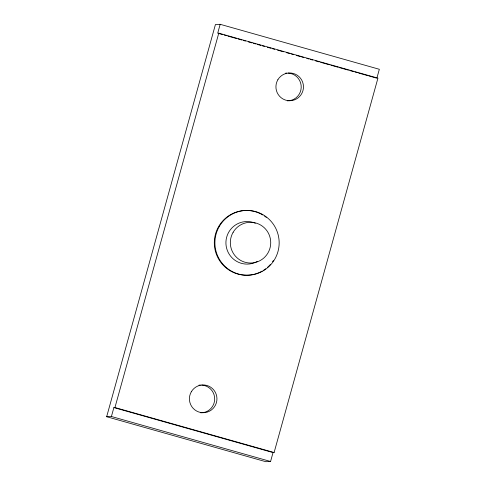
<?xml version="1.0" encoding="UTF-8"?>
<svg xmlns="http://www.w3.org/2000/svg" width="486" height="486" viewBox="0 0 486 486"><rect width="100%" height="100%" fill="white"/><g stroke="black" fill="none" stroke-linecap="round" stroke-linejoin="round"><path stroke-width="0.73" d="M220.176 24.3L217.704 33.212L218.773 33.163L377.932 78.149L274.11 452.521L273.041 452.569L270.568 461.487L265.824 461.7L106.665 416.715L215.432 24.513L220.176 24.3L379.335 69.285L376.863 78.197M106.665 416.715L111.409 416.502L113.882 407.584L114.945 407.535L274.11 452.521M114.945 407.535L218.773 33.163M219.162 33.625L222.813 34.658M224.271 35.071L226.464 35.691M227.922 36.104L236.688 38.576M238.146 38.989L241.797 40.022M243.255 40.435L245.448 41.055M248.364 41.881L252.015 42.914M253.479 43.327L255.666 43.947M257.13 44.36L260.775 45.386M262.24 45.799L264.427 46.419M267.349 47.245L271 48.278M272.458 48.691L274.651 49.311M277.573 50.137L283.411 51.783M286.333 52.609L289.984 53.642M291.442 54.055L293.635 54.675M296.551 55.501L300.202 56.534M301.666 56.947L303.853 57.561M306.775 58.387L308.962 59.006M310.426 59.42L312.613 60.039M315.536 60.865L319.187 61.898M320.645 62.311L329.405 64.784M330.869 65.197L338.171 67.262M339.629 67.676L348.389 70.148M349.847 70.561L353.498 71.594M354.962 72.007L357.149 72.627M358.613 73.04L367.373 75.518M368.831 75.931L376.134 77.991M113.882 407.584L273.041 452.569M111.409 416.502L270.568 461.487M262.203 271.091A32.404 32.137 87.4 0 1 214.308 242.471A32.404 32.137 87.4 0 1 262.805 214.976M264.572 216.106A32.404 32.137 87.4 0 1 266.273 217.37M273.357 260.563A32.404 32.137 87.4 0 1 272.567 261.729M270.362 264.493A32.404 32.137 87.4 0 1 267.373 267.446M265.727 268.776A32.404 32.137 87.4 0 1 263.406 270.374M257.392 261.377A21.293 21.117 87.4 0 1 225.947 243.966A21.293 21.117 87.4 0 1 255.32 223.244M198.92 385.198A13.887 13.772 87.4 0 1 200.36 385.058M201.793 385.076A13.887 13.772 87.4 0 1 214.691 399.456A13.887 13.772 87.4 0 1 200.779 412.821M285.434 73.216A13.887 13.772 87.4 0 1 286.88 73.082M288.313 73.1A13.887 13.772 87.4 0 1 301.211 87.48A13.887 13.772 87.4 0 1 287.299 100.845M191.326 391.752A13.887 13.772 87.4 0 0 203.033 412.717A13.887 13.772 87.4 0 0 215.183 392.032A13.887 13.772 87.4 0 0 191.326 391.752M277.846 79.771A13.887 13.772 87.4 0 0 289.547 100.742A13.887 13.772 87.4 0 0 301.697 80.05A13.887 13.772 87.4 0 0 277.846 79.771M219.38 226.294A32.404 32.137 87.4 0 0 246.681 275.216A32.404 32.137 87.4 0 0 275.033 226.944A32.404 32.137 87.4 0 0 219.38 226.294M233.146 232.272A20.369 20.199 87.4 0 0 250.308 263.023A20.369 20.199 87.4 0 0 268.132 232.679A20.369 20.199 87.4 0 0 233.146 232.272"/></g></svg>
